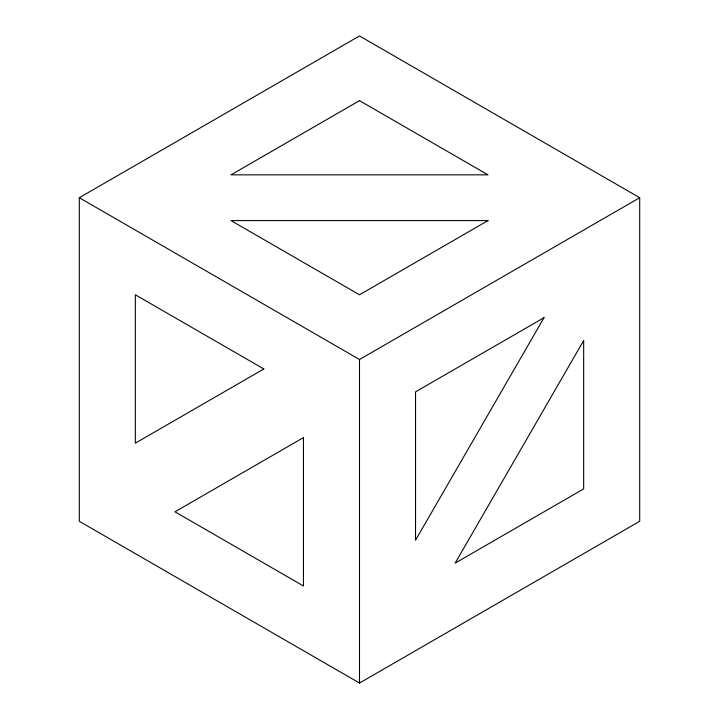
<?xml version="1.0" encoding="UTF-8"?>
<svg xmlns="http://www.w3.org/2000/svg" width="719" height="719" viewBox="0 0 719 719"><rect width="100%" height="100%" fill="white"/><g stroke="black" fill="none" stroke-linecap="round" stroke-linejoin="round"><path stroke-width="1.08" d="M79.297 197.725L359.5 35.95L639.703 197.725L639.703 521.275L359.5 683.05L79.297 521.275L79.297 197.725L359.5 359.5L639.703 197.725M359.5 359.5L359.5 683.05M544.031 317.663L415.537 540.23L415.537 391.855L544.031 317.663M583.666 340.545L455.163 563.103L583.666 488.92L583.666 340.545M359.5 100.66L231.006 174.843L487.994 174.843L359.5 100.66M487.994 220.598L359.5 294.79L231.006 220.598L487.994 220.598M263.837 368.973L135.334 443.165L135.334 294.79L263.837 368.973M303.463 437.61L174.969 511.802L303.463 585.985L303.463 437.61"/></g></svg>
